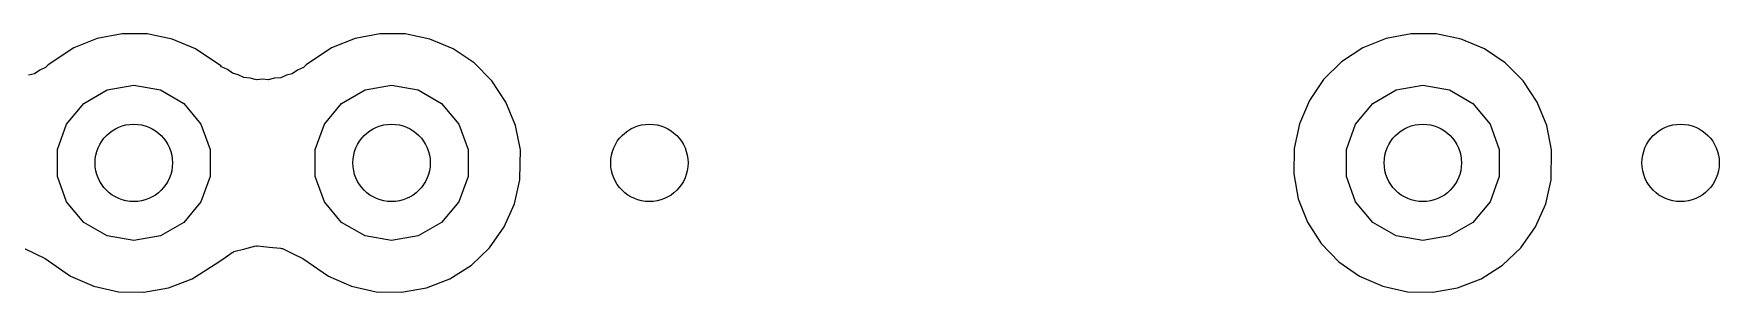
# Model space of a CAD drawing. Extents: x 117.4 to 186.1, y -90.9 to -42.5.
# Drawn here: x 131.09 to 147.7, y -60.96 to -58.42 of the extents above; entities that cross this region are included whole.
import ezdxf

# ---------------------------------------------------------------- set-up
doc = ezdxf.new("R2010")
doc.units = 0
doc.header["$MEASUREMENT"] = 0
doc.layers.add('BLACK', color=7, linetype='CONTINUOUS')

msp = doc.modelspace()

# ---------------------------------------------------------------- linework, layer by layer
at = {"layer": 'Black'}
for p, q in [((131.964, -58.4191), (131.72, -58.4657)), ((132.213, -58.4208), (131.964, -58.4191)), ((132.457, -58.4709), (132.213, -58.4208)), ((134.504, -58.4191), (134.26, -58.4657)), ((134.753, -58.4208), (134.504, -58.4191)), ((134.997, -58.4709), (134.753, -58.4208)), ((144.664, -58.4191), (144.42, -58.4657)), ((144.913, -58.4208), (144.664, -58.4191)), ((145.157, -58.4709), (144.913, -58.4208)), ((131.489, -58.559), (131.237, -58.7238)), ((131.72, -58.4657), (131.489, -58.559)), ((132.687, -58.5674), (132.457, -58.4709)), ((132.936, -58.7352), (132.687, -58.5674)), ((134.029, -58.559), (133.777, -58.7238)), ((134.26, -58.4657), (134.029, -58.559)), ((135.227, -58.5674), (134.997, -58.4709)), ((135.433, -58.7067), (135.227, -58.5674)), ((144.189, -58.559), (143.98, -58.6954)), ((144.42, -58.4657), (144.189, -58.559)), ((145.387, -58.5674), (145.157, -58.4709)), ((145.593, -58.7067), (145.387, -58.5674)), ((131.153, -58.7762), (131.101, -58.8121)), ((131.211, -58.7495), (131.153, -58.7762)), ((131.237, -58.7238), (131.211, -58.7495)), ((132.944, -58.7438), (132.936, -58.7352)), ((133.002, -58.7713), (132.944, -58.7438)), ((133.054, -58.808), (133.002, -58.7713)), ((133.693, -58.7762), (133.641, -58.8121)), ((133.751, -58.7495), (133.693, -58.7762)), ((133.777, -58.7238), (133.751, -58.7495)), ((135.609, -58.8834), (135.433, -58.7067)), ((143.98, -58.6954), (143.802, -58.8697)), ((145.769, -58.8834), (145.593, -58.7067)), ((131.101, -58.8121), (131.044, -58.8268)), ((131.818, -58.9712), (132.08, -58.9251)), ((132.08, -58.9251), (132.342, -58.9712)), ((133.11, -58.8235), (133.054, -58.808)), ((133.163, -58.8489), (133.11, -58.8235)), ((133.227, -58.8551), (133.163, -58.8489)), ((133.288, -58.8718), (133.227, -58.8551)), ((133.347, -58.8669), (133.288, -58.8718)), ((133.405, -58.8726), (133.347, -58.8669)), ((133.467, -58.8568), (133.405, -58.8726)), ((133.53, -58.8514), (133.467, -58.8568)), ((133.584, -58.8268), (133.53, -58.8514)), ((133.641, -58.8121), (133.584, -58.8268)), ((134.358, -58.9712), (134.62, -58.9251)), ((134.62, -58.9251), (134.882, -58.9712)), ((135.747, -59.0909), (135.609, -58.8834)), ((143.802, -58.8697), (143.662, -59.0752)), ((144.518, -58.9712), (144.78, -58.9251)), ((144.78, -58.9251), (145.042, -58.9712)), ((145.907, -59.0909), (145.769, -58.8834)), ((131.418, -59.3075), (131.588, -59.104)), ((131.588, -59.104), (131.818, -58.9712)), ((132.342, -58.9712), (132.572, -59.104)), ((132.572, -59.104), (132.742, -59.3075)), ((133.958, -59.3075), (134.128, -59.104)), ((134.128, -59.104), (134.358, -58.9712)), ((134.882, -58.9712), (135.112, -59.104)), ((135.112, -59.104), (135.282, -59.3075)), ((135.842, -59.3211), (135.747, -59.0909)), ((143.662, -59.0752), (143.564, -59.3041)), ((144.118, -59.3075), (144.288, -59.104)), ((144.288, -59.104), (144.518, -58.9712)), ((145.042, -58.9712), (145.272, -59.104)), ((145.272, -59.104), (145.442, -59.3075)), ((146.002, -59.3211), (145.907, -59.0909)), ((131.327, -59.5572), (131.418, -59.3075)), ((132.742, -59.3075), (132.833, -59.5572)), ((133.867, -59.5572), (133.958, -59.3075)), ((135.282, -59.3075), (135.373, -59.5572)), ((135.889, -59.5606), (135.842, -59.3211)), ((143.564, -59.3041), (143.512, -59.5477)), ((144.027, -59.5572), (144.118, -59.3075)), ((145.442, -59.3075), (145.533, -59.5572)), ((146.049, -59.5606), (146.002, -59.3211)), ((131.327, -59.8228), (131.327, -59.5572)), ((132.833, -59.5572), (132.833, -59.8228)), ((133.867, -59.8228), (133.867, -59.5572)), ((135.373, -59.5572), (135.373, -59.8228)), ((135.885, -59.8459), (135.889, -59.5606)), ((143.512, -59.5477), (143.508, -59.7968)), ((144.027, -59.8228), (144.027, -59.5572)), ((145.533, -59.5572), (145.533, -59.8228)), ((146.045, -59.8548), (146.049, -59.5606)), ((131.418, -60.0725), (131.327, -59.8228)), ((132.833, -59.8228), (132.742, -60.0725)), ((133.958, -60.0725), (133.867, -59.8228)), ((135.373, -59.8228), (135.282, -60.0725)), ((135.831, -60.0928), (135.885, -59.8548)), ((135.885, -59.8548), (135.885, -59.8459)), ((135.885, -59.8459), (135.885, -59.8459)), ((135.885, -59.8459), (135.885, -59.8459)), ((143.508, -59.7968), (143.553, -60.0418)), ((144.118, -60.0725), (144.027, -59.8228)), ((145.533, -59.8228), (145.442, -60.0725)), ((145.991, -60.0928), (146.045, -59.8548)), ((131.588, -60.276), (131.418, -60.0725)), ((132.742, -60.0725), (132.572, -60.276)), ((134.128, -60.276), (133.958, -60.0725)), ((135.282, -60.0725), (135.112, -60.276)), ((135.73, -60.3204), (135.831, -60.0928)), ((143.553, -60.0418), (143.645, -60.2733)), ((144.288, -60.276), (144.118, -60.0725)), ((145.442, -60.0725), (145.272, -60.276)), ((145.89, -60.3204), (145.991, -60.0928)), ((131.818, -60.4088), (131.588, -60.276)), ((132.572, -60.276), (132.342, -60.4088)), ((134.358, -60.4088), (134.128, -60.276)), ((135.112, -60.276), (134.882, -60.4088)), ((143.645, -60.2733), (143.78, -60.4827)), ((144.518, -60.4088), (144.288, -60.276)), ((145.272, -60.276), (145.042, -60.4088)), ((132.08, -60.4549), (131.818, -60.4088)), ((132.342, -60.4088), (132.08, -60.4549)), ((134.62, -60.4549), (134.358, -60.4088)), ((134.882, -60.4088), (134.62, -60.4549)), ((135.586, -60.5239), (135.73, -60.3204)), ((144.78, -60.4549), (144.518, -60.4088)), ((145.042, -60.4088), (144.78, -60.4549)), ((145.746, -60.5239), (145.89, -60.3204)), ((131.004, -60.5327), (131.105, -60.5825)), ((131.105, -60.5825), (131.206, -60.6294)), ((132.957, -60.6354), (133.049, -60.5708)), ((133.049, -60.5708), (133.058, -60.5682)), ((133.058, -60.5682), (133.066, -60.5628)), ((133.066, -60.5628), (133.175, -60.5364)), ((133.175, -60.5364), (133.283, -60.5071)), ((133.283, -60.5071), (133.293, -60.5079)), ((133.293, -60.5079), (133.303, -60.5056)), ((133.303, -60.5056), (133.414, -60.5181)), ((133.414, -60.5181), (133.526, -60.5274)), ((133.526, -60.5274), (133.534, -60.5316)), ((133.534, -60.5316), (133.544, -60.5327)), ((133.544, -60.5327), (133.645, -60.5825)), ((133.645, -60.5825), (133.746, -60.6294)), ((135.406, -60.6956), (135.586, -60.5239)), ((143.78, -60.4827), (143.953, -60.6619)), ((145.566, -60.6956), (145.746, -60.5239)), ((131.206, -60.6294), (131.457, -60.804)), ((132.655, -60.8291), (132.882, -60.685)), ((132.882, -60.685), (132.957, -60.6354)), ((133.746, -60.6294), (133.997, -60.804)), ((135.195, -60.8291), (135.406, -60.6956)), ((143.953, -60.6619), (144.157, -60.804)), ((145.355, -60.8291), (145.566, -60.6956)), ((131.457, -60.804), (131.686, -60.9037)), ((131.686, -60.9037), (131.929, -60.9572)), ((132.178, -60.9624), (132.423, -60.9192)), ((132.423, -60.9192), (132.655, -60.8291)), ((133.997, -60.804), (134.226, -60.9037)), ((134.226, -60.9037), (134.469, -60.9572)), ((134.718, -60.9624), (134.963, -60.9192)), ((134.963, -60.9192), (135.195, -60.8291)), ((144.157, -60.804), (144.386, -60.9037)), ((144.386, -60.9037), (144.629, -60.9572)), ((144.878, -60.9624), (145.123, -60.9192)), ((145.123, -60.9192), (145.355, -60.8291)), ((131.929, -60.9572), (132.178, -60.9624)), ((134.469, -60.9572), (134.718, -60.9624)), ((144.629, -60.9572), (144.878, -60.9624))]:
    msp.add_line(p, q, dxfattribs=at)
for centre in [(132.08, -59.69), (134.62, -59.69), (137.16, -59.69), (144.78, -59.69), (147.32, -59.69)]:
    msp.add_circle(centre, 0.381, dxfattribs=at)

doc.saveas('drawing.dxf')
